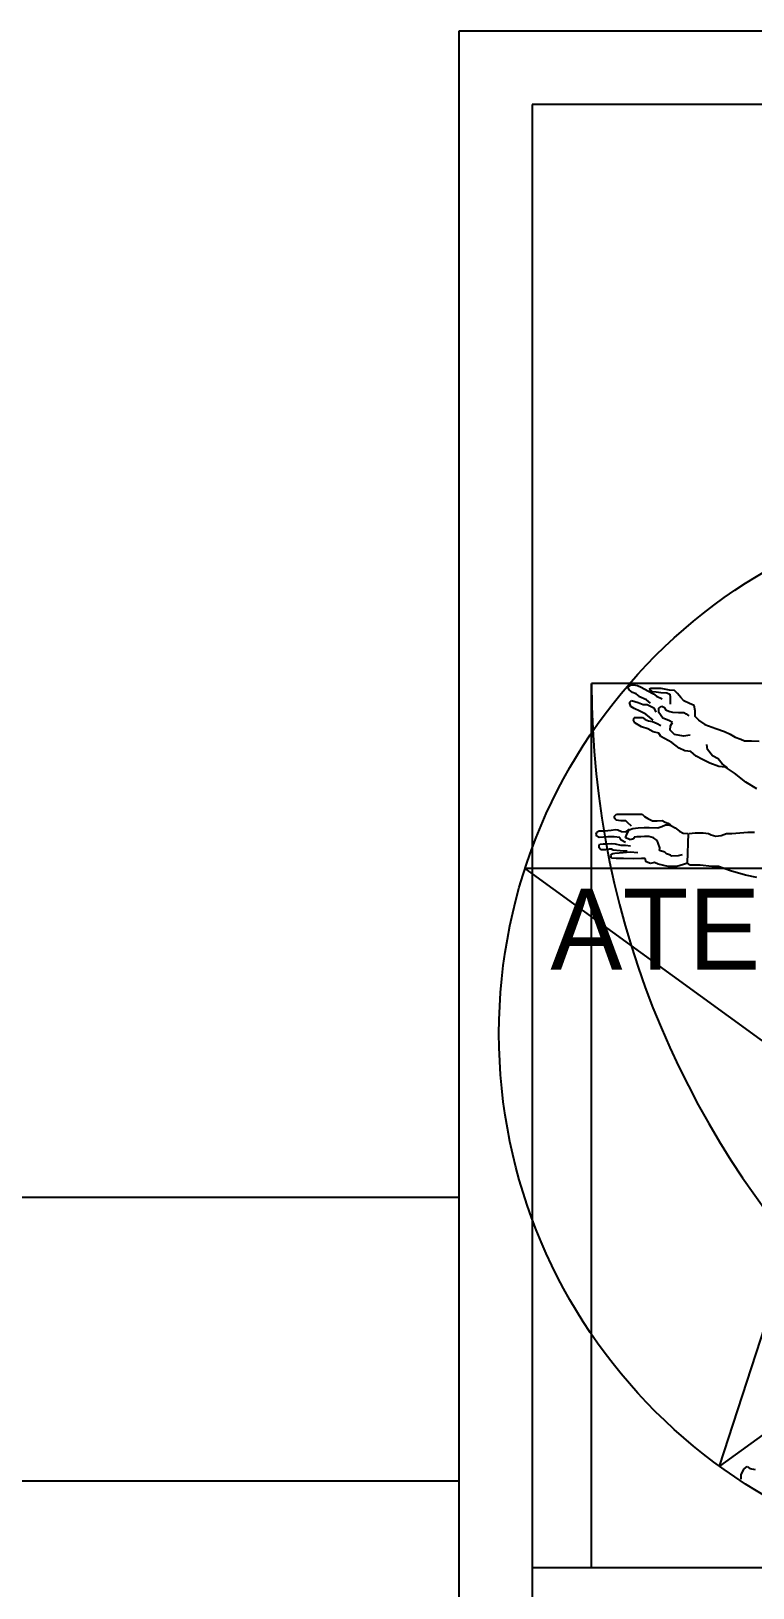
# Model space of a CAD drawing. Header units: millimetres. Extents: x -44462 to 306987, y -116160 to 12874.
# Drawn here: x -7109 to -7010.6, y -59789.9 to -59577.7 of the extents above; entities that cross this region are included whole.
import ezdxf

# ---------------------------------------------------------------- set-up
doc = ezdxf.new("R2010")
doc.units = ezdxf.units.MM
for name, color, linetype in [('AVP_TEXTES', 7, 'Continuous'), ('D_______TX', 2, 'Continuous'), ('Layer1', 1, 'Continuous')]:
    doc.layers.add(name, color=color, linetype=linetype)
doc.styles.add('CENTURY GOTHIC', font='GOTHIC.TTF')
doc.styles.add('wide latin', font='', dxfattribs={"height": 10})
doc.styles.get('wide latin').set_extended_font_data('Wide Latin')

# ---------------------------------------------------------------- blocks, each defined once
blk = doc.blocks.new('PETIT CARTOUCHE_HOR')
at = {"color": 254}
for p, q in [((-197.95, 226.9), (-155.12, 358.71)), ((-85.83, 308.36), (-224.42, 308.36)), ((-112.3, 226.9), (-224.42, 308.36)), ((-85.83, 308.36), (-197.95, 226.9))]:
    blk.add_line(p, q, dxfattribs=at)
blk.add_arc((-94.89, 333.56), 120.47, 180, 270, dxfattribs=at)
at = {"layer": 'AVP_TEXTES', "color": 5, "linetype": 'Continuous'}
for p, q in [((-30.52, 422.47), (-233.46, 422.47)), ((-233.46, 422.47), (-233.46, 28))]:
    blk.add_line(p, q, dxfattribs=at)
at = {"layer": 'AVP_TEXTES', "color": 2, "linetype": 'Continuous'}
for p, q in [((-20.52, 412.47), (-223.46, 412.47)), ((-223.46, 412.47), (-223.46, 18))]:
    blk.add_line(p, q, dxfattribs=at)
at = {"layer": 'AVP_TEXTES', "color": 1, "linetype": 'Continuous'}
blk.add_line((-223.37, 213.08), (-20.43, 213.08), dxfattribs=at)
at = {"layer": 'Layer1', "color": 254}
for p, q in [((-94.89, 333.56), (-215.36, 333.56)), ((-215.36, 213.08), (-215.36, 333.56)), ((-210.44, 333.1), (-210.06, 333.34)), ((-210.25, 332.72), (-210.44, 333.1)), ((-210.06, 333.34), (-209.67, 333.39)), ((-209.67, 333.39), (-209.09, 333.3)), ((-209.09, 333.3), (-208.61, 333.05)), ((-209.77, 332.33), (-210.25, 332.72)), ((-210.2, 330.98), (-209.92, 331.26)), ((-210.02, 330.42), (-210.2, 330.98)), ((-209.92, 331.26), (-209, 330.98)), ((-209.29, 332.14), (-209.77, 332.33)), ((-208.85, 331.81), (-209.29, 332.14)), ((-209, 330.98), (-208.35, 330.7)), ((-207.89, 331.35), (-208.91, 331.81)), ((-208.61, 333.05), (-207.7, 332.57)), ((-207.33, 330.89), (-207.89, 331.35)), ((-207.7, 332.57), (-206.93, 332.14)), ((-207.31, 332.9), (-207.51, 332.8)), ((-207.51, 332.8), (-207.16, 332.46)), ((-206.62, 332.9), (-207.31, 332.9)), ((-207.16, 332.46), (-206.58, 332.41)), ((-206.93, 332.14), (-206.54, 331.85)), ((-205.89, 332.9), (-206.62, 332.9)), ((-206.58, 332.41), (-205.94, 332.36)), ((-206.54, 331.85), (-205.74, 331.48)), ((-205.94, 332.36), (-205.11, 332.31)), ((-204.76, 332.65), (-205.89, 332.9)), ((-205.11, 332.31), (-204.71, 332.12)), ((-204.08, 332.61), (-204.76, 332.65)), ((-204.71, 332.12), (-204.66, 331.72)), ((-204.66, 331.72), (-204.66, 330.75)), ((-203.64, 332.21), (-204.08, 332.61)), ((-203.19, 331.68), (-203.64, 332.21)), ((-202.8, 331.19), (-203.19, 331.68)), ((-202.02, 330.84), (-202.8, 331.19)), ((-209.55, 330.15), (-210.02, 330.42)), ((-209.65, 328.57), (-209.55, 328.94)), ((-208.81, 329.78), (-209.55, 330.15)), ((-209.55, 328.94), (-209.18, 328.94)), ((-209.18, 328.94), (-208.44, 328.94)), ((-207.98, 329.41), (-208.81, 329.78)), ((-208.44, 328.94), (-208.07, 328.67)), ((-208.35, 330.7), (-207.79, 330.7)), ((-206.96, 328.57), (-207.98, 329.41)), ((-207.79, 330.7), (-206.87, 330.24)), ((-206.87, 330.24), (-206.59, 329.68)), ((-206.18, 330.21), (-205.79, 330.5)), ((-206.18, 329.62), (-206.18, 330.21)), ((-205.64, 328.84), (-206.18, 329.62)), ((-205.79, 330.5), (-205.45, 330.31)), ((-205.45, 330.31), (-205.3, 329.96)), ((-205.3, 329.96), (-204.71, 329.77)), ((-204.71, 329.77), (-204.32, 329.67)), ((-204.32, 329.67), (-203.54, 329.62)), ((-203.54, 329.62), (-202.8, 329.62)), ((-202.8, 329.62), (-202.46, 329.42)), ((-202.46, 329.42), (-202.12, 329.18)), ((-201.38, 330.55), (-202.02, 330.84)), ((-201.23, 329.82), (-201.38, 330.55)), ((-201.23, 329.08), (-201.23, 329.82)), ((-200.74, 328.59), (-201.23, 329.08)), ((-209.46, 328.2), (-209.65, 328.57)), ((-208.54, 327.65), (-209.46, 328.2)), ((-207.7, 327.37), (-208.54, 327.65)), ((-208.07, 328.67), (-207.61, 328.48)), ((-206.96, 327), (-207.7, 327.37)), ((-207.61, 328.48), (-207.05, 328.39)), ((-207.05, 328.39), (-206.41, 328.11)), ((-206.22, 326.82), (-206.96, 327)), ((-206.41, 328.11), (-205.94, 327.83)), ((-205.94, 326.35), (-206.22, 326.82)), ((-204.86, 328.54), (-205.64, 328.84)), ((-204.32, 328.25), (-204.86, 328.54)), ((-204.66, 327.22), (-204.62, 327.81)), ((-204.08, 326.63), (-204.66, 327.22)), ((-204.62, 327.81), (-204.32, 328.25)), ((-199.91, 327.96), (-200.74, 328.59)), ((-199.92, 328), (-198.45, 327.44)), ((-198.45, 327.44), (-197.26, 327.02)), ((-197.26, 327.02), (-196.49, 326.67)), ((-204.43, 325.51), (-205.94, 326.35)), ((-203.41, 324.77), (-204.43, 325.51)), ((-202.85, 326.39), (-204.08, 326.63)), ((-202.67, 324.4), (-203.41, 324.77)), ((-201.92, 326.54), (-202.85, 326.39)), ((-199.57, 324.57), (-199.64, 325.27)), ((-196.49, 326.67), (-195.8, 326.25)), ((-195.8, 326.25), (-195.03, 325.97)), ((-195.03, 325.97), (-194.54, 325.77)), ((-194.54, 325.77), (-193.56, 325.77)), ((-193.56, 325.77), (-192.51, 325.7)), ((-201.84, 324.3), (-202.67, 324.4)), ((-201.1, 323.66), (-201.84, 324.3)), ((-200.27, 323.19), (-201.1, 323.66)), ((-199.25, 322.73), (-200.27, 323.19)), ((-198.87, 323.73), (-199.57, 324.57)), ((-198.04, 322.27), (-199.25, 322.73)), ((-198.1, 323.31), (-198.87, 323.73)), ((-197.55, 322.62), (-198.1, 323.31)), ((-196.85, 322.06), (-197.55, 322.62)), ((-197.12, 322.18), (-198.04, 322.27)), ((-195.91, 321.34), (-197.12, 322.18)), ((-194.34, 320.14), (-195.91, 321.34)), ((-192.86, 319.22), (-194.34, 320.14)), ((-212.26, 315.48), (-211.98, 315.75)), ((-212.26, 315.21), (-212.26, 315.48)), ((-212.03, 314.94), (-212.26, 315.21)), ((-211.39, 314.84), (-212.03, 314.94)), ((-211.98, 315.75), (-211.16, 315.75)), ((-210.71, 314.84), (-211.39, 314.84)), ((-211.16, 315.75), (-210.34, 315.75)), ((-210.48, 314.62), (-210.71, 314.84)), ((-209.93, 314.12), (-210.48, 314.62)), ((-210.34, 315.75), (-209.66, 315.75)), ((-209.66, 315.75), (-208.98, 315.75)), ((-208.98, 315.75), (-208.48, 315.75)), ((-208.48, 315.75), (-208.16, 315.44)), ((-208.16, 315.44), (-207.7, 315.16)), ((-207.7, 315.16), (-207.06, 314.84)), ((-207.06, 314.84), (-206.43, 314.84)), ((-206.43, 314.84), (-205.74, 314.89)), ((-206.35, 313.91), (-205.77, 314.07)), ((-205.77, 314.07), (-205.31, 314.32)), ((-205.74, 314.89), (-205.33, 314.66)), ((-205.33, 314.66), (-204.97, 314.53)), ((-205.31, 314.32), (-204.84, 314.32)), ((-204.97, 314.53), (-204.6, 314.3)), ((-204.84, 314.32), (-204.55, 314.2)), ((-204.55, 314.2), (-203.96, 313.91)), ((-214.72, 313.02), (-214.67, 313.25)), ((-214.67, 312.75), (-214.72, 313.02)), ((-214.67, 313.25), (-214.35, 313.48)), ((-214.31, 312.57), (-214.67, 312.75)), ((-214.35, 313.48), (-213.72, 313.48)), ((-213.17, 312.66), (-214.31, 312.57)), ((-213.72, 313.48), (-213.17, 313.52)), ((-213.17, 313.52), (-212.71, 313.57)), ((-212.3, 312.66), (-213.17, 312.66)), ((-212.71, 313.57), (-212.12, 313.66)), ((-211.53, 312.57), (-212.3, 312.66)), ((-212.12, 313.66), (-211.8, 313.62)), ((-211.8, 313.62), (-211.3, 313.39)), ((-211.35, 312.2), (-211.53, 312.57)), ((-210.75, 311.89), (-211.35, 312.2)), ((-211.3, 313.39), (-210.71, 313.34)), ((-210.72, 312.52), (-210.55, 313.02)), ((-210.38, 312.4), (-210.72, 312.52)), ((-210.71, 313.34), (-210.21, 313.71)), ((-210.55, 313.02), (-210.26, 313.61)), ((-210.09, 312.27), (-210.38, 312.4)), ((-210.26, 313.61), (-209.75, 313.82)), ((-209.67, 312.4), (-210.09, 312.27)), ((-209.75, 313.82), (-209, 313.91)), ((-209.55, 312.61), (-209.67, 312.4)), ((-209.21, 312.65), (-209.55, 312.61)), ((-208.66, 312.69), (-209.21, 312.65)), ((-209, 313.91), (-208.2, 313.95)), ((-208.16, 312.73), (-208.66, 312.69)), ((-208.2, 313.95), (-207.53, 313.95)), ((-207.57, 312.73), (-208.16, 312.73)), ((-206.94, 312.52), (-207.57, 312.73)), ((-207.53, 313.95), (-206.35, 313.91)), ((-206.44, 312.19), (-206.94, 312.52)), ((-206.27, 311.81), (-206.44, 312.19)), ((-203.96, 313.91), (-203.37, 313.44)), ((-203.37, 313.44), (-202.87, 313.15)), ((-202.87, 313.15), (-202.2, 313.11)), ((-202.2, 313.11), (-202.32, 309.12)), ((-202.08, 313.14), (-201.26, 313.23)), ((-201.26, 313.23), (-200.17, 313.23)), ((-200.17, 313.23), (-199.44, 313.14)), ((-199.44, 313.14), (-199.08, 312.96)), ((-199.08, 312.96), (-198.44, 312.78)), ((-198.44, 312.78), (-197.72, 312.87)), ((-197.72, 312.87), (-196.99, 313.14)), ((-196.99, 313.14), (-196.26, 313.14)), ((-196.26, 313.14), (-195.17, 313.23)), ((-195.17, 313.23), (-194.08, 313.32)), ((-194.08, 313.32), (-193.17, 313.32)), ((-214.33, 311.5), (-214.24, 311.65)), ((-214.33, 311.16), (-214.33, 311.5)), ((-214.09, 310.92), (-214.33, 311.16)), ((-214.24, 311.65), (-213.8, 311.7)), ((-213.46, 310.92), (-214.09, 310.92)), ((-213.8, 311.7), (-213.31, 311.7)), ((-212.97, 310.97), (-213.46, 310.92)), ((-213.31, 311.7), (-212.68, 311.74)), ((-212.63, 310.97), (-212.97, 310.97)), ((-212.73, 310.1), (-212.63, 310.29)), ((-212.63, 309.76), (-212.73, 310.1)), ((-212.68, 311.74), (-212.15, 311.7)), ((-212.44, 310.87), (-212.63, 310.97)), ((-212.63, 310.29), (-212.49, 310.39)), ((-212, 309.71), (-212.63, 309.76)), ((-212.49, 310.39), (-212.2, 310.43)), ((-211.47, 310.77), (-212.44, 310.87)), ((-212.2, 310.43), (-211.62, 310.48)), ((-212.15, 311.7), (-211.37, 311.55)), ((-211.62, 310.48), (-211.08, 310.53)), ((-210.5, 310.73), (-211.47, 310.77)), ((-211.37, 311.55), (-210.74, 311.55)), ((-211.08, 310.53), (-210.11, 310.63)), ((-210.74, 311.55), (-210.06, 311.45)), ((-210.11, 310.63), (-209.04, 310.53)), ((-206.06, 311.18), (-206.27, 311.81)), ((-206.1, 310.8), (-206.06, 311.18)), ((-205.39, 310.59), (-206.1, 310.8)), ((-205.14, 310.34), (-205.39, 310.59)), ((-204.59, 310.17), (-205.14, 310.34)), ((-204.42, 310.05), (-204.59, 310.17)), ((-203.58, 310.09), (-204.42, 310.05)), ((-203, 310.21), (-203.58, 310.09)), ((-211.03, 309.71), (-212, 309.71)), ((-209.67, 309.66), (-211.03, 309.71)), ((-208.54, 309.7), (-209.67, 309.66)), ((-208.08, 309.7), (-208.54, 309.7)), ((-207.93, 309.25), (-208.08, 309.7)), ((-207.33, 309.03), (-207.93, 309.25)), ((-206.81, 309.18), (-207.33, 309.03)), ((-206.28, 308.95), (-206.81, 309.18)), ((-204.93, 308.65), (-206.28, 308.95)), ((-203.73, 308.65), (-204.93, 308.65)), ((-202.83, 308.88), (-203.73, 308.65)), ((-202.3, 309.1), (-202.83, 308.88)), ((-201.92, 308.8), (-202.3, 309.1)), ((-200.57, 308.8), (-201.92, 308.8)), ((-199, 308.65), (-200.57, 308.8)), ((-198.09, 308.65), (-199, 308.65)), ((-196.44, 308.05), (-198.09, 308.65)), ((-194.41, 307.45), (-196.44, 308.05)), ((-192.84, 307.15), (-194.41, 307.45)), ((-195, 225.76), (-194.56, 226.52)), ((-195, 225.12), (-195, 225.76)), ((-194.56, 226.52), (-194.17, 226.84)), ((-194.17, 226.84), (-193.79, 226.58)), ((-193.79, 226.58), (-193.09, 226.46)), ((-215.36, 213.08), (-94.89, 213.08))]:
    blk.add_line(p, q, dxfattribs=at)
blk.add_circle((-155.12, 285.85), 72.86, dxfattribs=at)
at = {"style": 'CENTURY GOTHIC'}
for tag, p, height in [('DATE', (-210.16, 171.36), 20), ('DOSSIERN°', (-210.16, 111.51), 20), ('COMMENTAIRE', (-210.16, 95.35), 12), ('COMMENTAIRESUITE', (-210.16, 79.7), 12), ('FEUILLEN°', (-221.99, 32.69), 20), ('TOTALFEUILLES', (-181.65, 32.69), 20), ('ÉCH.', (-103.23, 32.69), 12)]:
    blk.add_attdef(tag, p, '', height=height, dxfattribs=at)
at = {"layer": 'AVP_TEXTES', "color": 1, "linetype": 'Continuous', "insert": (-220.97, 300.01), "char_height": 11, "width": 220.0008, "attachment_point": 4, "style": 'wide latin'}
blk.add_mtext('{\\fBroadway|b0|i0|c0|p82;\\C2;ATELIER DU MONUMENT}', dxfattribs=at)

msp = doc.modelspace()

# ---------------------------------------------------------------- linework, layer by layer
at = {"layer": 'D_______TX', "color": 8, "linetype": 'Continuous'}
for points in [[(-7632.04, -59736.65), (-7050.7, -59736.65), (-7050.7, -59775.36), (-7632.04, -59775.36)], [(-7511.17, -59736.65), (-7050.7, -59736.65), (-7050.7, -59972.19), (-7511.17, -59972.19)]]:
    msp.add_lwpolyline(points, close=True, dxfattribs=at)

# ---------------------------------------------------------------- block references
at = {"color": 1}
msp.add_blockref('PETIT CARTOUCHE_HOR', (-6817.24, -60000.2), dxfattribs=at)

doc.saveas('drawing.dxf')
